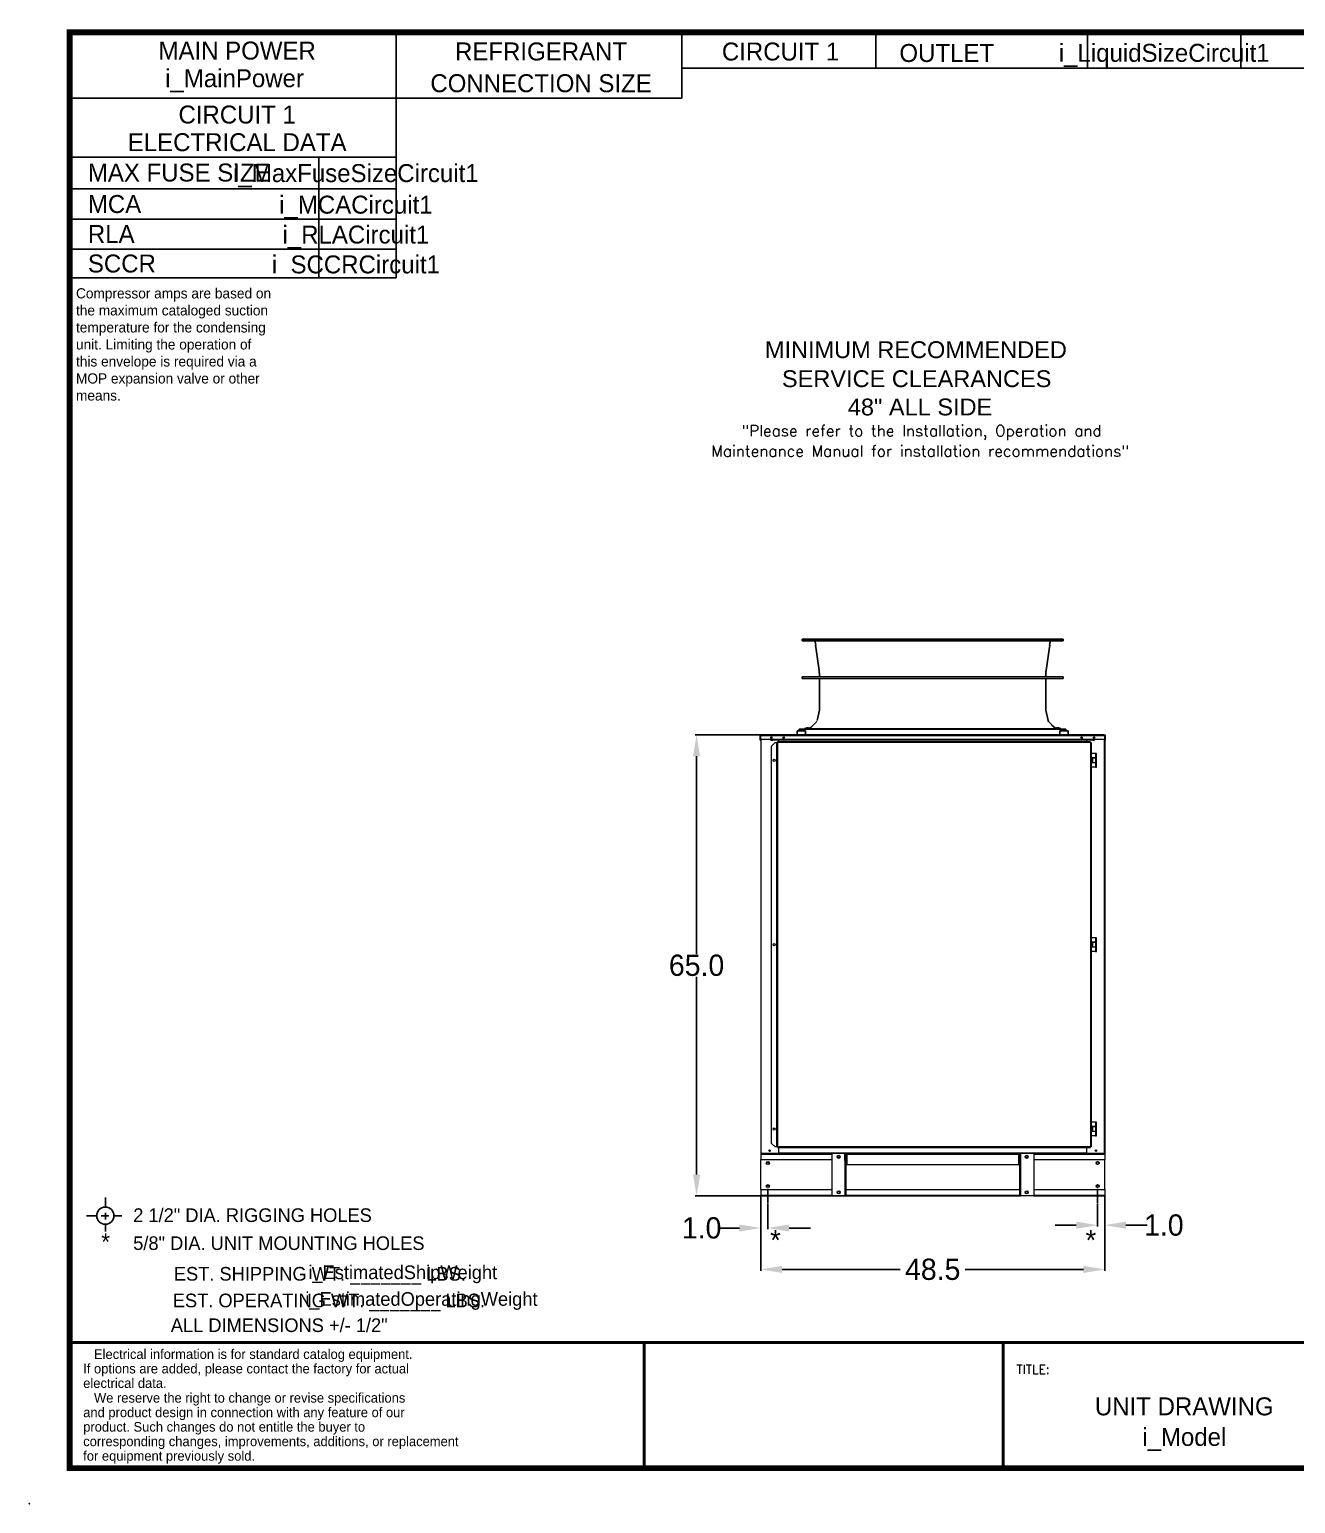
# Model space of a CAD drawing. Header units: inches. Extents: x 660 to 993, y -260 to -49.
# Drawn here: x 659.8 to 838.3, y -259.8 to -51.9 of the extents above; entities that cross this region are included whole.
import ezdxf
from ezdxf.enums import TextEntityAlignment as Align

# ---------------------------------------------------------------- set-up
doc = ezdxf.new("R2010")
doc.units = ezdxf.units.IN
doc.header["$MEASUREMENT"] = 0
doc.header["$PDSIZE"] = -1
doc.layers.add('C1E', color=7, linetype='Continuous')
doc.layers.add('C1RC', color=7, linetype='Continuous')
doc.styles.add('dimentions', font='arial.ttf')
doc.styles.add('SIMPLEX', font='SIMPLEX')
doc.dimstyles.get("Standard").update_dxf_attribs({"dimtxt": 3, "dimasz": 3, "dimexe": 0.18, "dimexo": 0.0625, "dimgap": 0.09, "dimtad": 0, "dimtih": 1, "dimtoh": 1, "dimdec": 1, "dimzin": 0, "dimdsep": 46, "dimtxsty": 'Standard', "dimcen": 0.09, "dimadec": 0, "dimazin": 0, "dimtfac": 1, "dimtdec": 1, "dimtofl": 0, "dimtmove": 0, "dimatfit": 3, "dimfxl": 1, "dimtolj": 1, "dimtzin": 0, "dimarcsym": 0})

# ---------------------------------------------------------------- blocks, each defined once
blk = doc.blocks.new('*D24')
at = {"color": 0, "lineweight": -2}
for p, q in [((762.92, -216.47), (762.92, -226.97)), ((811.42, -216.47), (811.42, -226.97)), ((765.92, -226.79), (782.58, -226.79)), ((808.42, -226.79), (791.76, -226.79))]:
    blk.add_line(p, q, dxfattribs=at)
at = {"color": 0}
for points in [[(765.92, -226.29), (765.92, -227.29), (762.92, -226.79)], [(808.42, -226.29), (808.42, -227.29), (811.42, -226.79)]]:
    blk.add_solid(points, dxfattribs=at)
at = {"layer": 'Defpoints', "color": 0}
for p in [(762.92, -216.41), (811.42, -216.41), (762.92, -226.79)]:
    blk.add_point(p, dxfattribs=at)
at = {"color": 0, "insert": (787.17, -226.79), "char_height": 3, "attachment_point": 5}
blk.add_mtext('\\A1;48.5', dxfattribs=at)
blk = doc.blocks.new('*D25')
at = {"color": 0, "lineweight": -2}
for p, q in [((811.36, -151.41), (753.69, -151.41)), ((753.87, -154.41), (753.87, -182.32)), ((753.87, -213.41), (753.87, -185.5)), ((787.11, -216.41), (753.69, -216.41))]:
    blk.add_line(p, q, dxfattribs=at)
at = {"color": 0}
for points in [[(753.37, -154.41), (754.37, -154.41), (753.87, -151.41)], [(753.37, -213.41), (754.37, -213.41), (753.87, -216.41)]]:
    blk.add_solid(points, dxfattribs=at)
at = {"layer": 'Defpoints', "color": 0}
for p in [(753.87, -151.41), (811.42, -151.41), (787.17, -216.41)]:
    blk.add_point(p, dxfattribs=at)
at = {"color": 0, "insert": (753.87, -183.91), "char_height": 3, "attachment_point": 5}
blk.add_mtext('\\A1;65.0', dxfattribs=at)
blk = doc.blocks.new('*D26')
at = {"color": 0, "lineweight": -2}
for p, q in [((810.42, -217.47), (810.42, -220.73)), ((811.42, -216.37), (811.42, -220.73)), ((807.42, -220.55), (804.42, -220.55)), ((814.42, -220.55), (817.42, -220.55))]:
    blk.add_line(p, q, dxfattribs=at)
at = {"color": 0}
for points in [[(807.42, -220.05), (807.42, -221.05), (810.42, -220.55)], [(814.42, -220.05), (814.42, -221.05), (811.42, -220.55)]]:
    blk.add_solid(points, dxfattribs=at)
at = {"layer": 'Defpoints', "color": 0}
for p in [(810.42, -217.41), (811.42, -216.31), (811.42, -220.55)]:
    blk.add_point(p, dxfattribs=at)
at = {"color": 0, "insert": (819.76, -220.55), "char_height": 3, "attachment_point": 5}
blk.add_mtext('\\A1;1.0', dxfattribs=at)
blk = doc.blocks.new('*D27')
at = {"color": 0, "lineweight": -2}
for p, q in [((762.92, -216.54), (762.92, -221.13)), ((763.92, -217.47), (763.92, -221.13)), ((759.92, -220.95), (756.92, -220.95)), ((766.92, -220.95), (769.92, -220.95))]:
    blk.add_line(p, q, dxfattribs=at)
at = {"color": 0}
for points in [[(759.92, -220.45), (759.92, -221.45), (762.92, -220.95)], [(766.92, -220.45), (766.92, -221.45), (763.92, -220.95)]]:
    blk.add_solid(points, dxfattribs=at)
at = {"layer": 'Defpoints', "color": 0}
for p in [(762.92, -216.47), (763.92, -217.41), (762.92, -220.95)]:
    blk.add_point(p, dxfattribs=at)
at = {"color": 0, "insert": (754.58, -220.95), "char_height": 3, "attachment_point": 5}
blk.add_mtext('\\A1;1.0', dxfattribs=at)

msp = doc.modelspace()

# ---------------------------------------------------------------- linework, layer by layer
at = {"color": 7, "linetype": 'Continuous', "lineweight": 25}
for p, q in [((768.75, -138.14), (768.75, -137.91)), ((800.17, -137.91), (768.75, -137.91)), ((769.4, -138.14), (768.75, -138.14)), ((800.17, -138.14), (768.75, -138.14)), ((770.45, -138.15), (770.21, -138.15)), ((770.67, -138.74), (770.61, -138.29)), ((770.74, -139.37), (770.65, -138.74)), ((805.56, -137.91), (800.17, -137.91)), ((805.56, -138.14), (800.17, -138.14)), ((803.66, -138.74), (803.57, -139.37)), ((803.71, -138.29), (803.64, -138.74)), ((804.1, -138.15), (803.86, -138.15)), ((805.56, -138.14), (804.91, -138.14)), ((805.56, -137.91), (805.56, -138.14)), ((771.15, -142.33), (770.74, -139.37)), ((803.57, -139.37), (803.16, -142.33)), ((768.75, -143.23), (803.12, -143.21)), ((768.75, -143.45), (768.75, -143.23)), ((803.12, -143.47), (768.75, -143.45)), ((771.19, -143.21), (771.19, -142.87)), ((803.12, -142.87), (803.12, -143.21)), ((803.12, -143.21), (805.56, -143.23)), ((805.56, -143.45), (803.12, -143.47)), ((805.56, -143.23), (805.56, -143.45)), ((771.19, -147.93), (771.19, -143.47)), ((803.12, -143.47), (803.12, -147.93)), ((770.35, -149.99), (770.82, -149.53)), ((771.19, -147.93), (770.86, -149.36)), ((803.12, -147.93), (803.45, -149.36)), ((803.45, -149.36), (803.49, -149.53)), ((803.49, -149.53), (803.96, -149.99)), ((768.06, -150.82), (768.06, -151.41)), ((768.06, -150.82), (769.24, -150.82)), ((769.24, -151.41), (768.06, -151.41)), ((768.35, -150.59), (768.43, -150.59)), ((768.36, -150.76), (768.35, -150.59)), ((768.37, -150.76), (768.37, -150.59)), ((768.43, -150.59), (769.08, -150.58)), ((769.08, -150.59), (769.08, -150.51)), ((769.08, -150.51), (769.82, -150.51)), ((769.08, -150.59), (769.09, -150.59)), ((769.09, -150.59), (769.15, -150.59)), ((769.24, -150.82), (769.24, -151.41)), ((805.07, -151.41), (769.24, -151.41)), ((769.28, -150.51), (769.28, -150.48)), ((769.28, -150.48), (769.68, -150.48)), ((769.44, -150.39), (769.44, -150.39)), ((769.68, -150.48), (769.75, -150.48)), ((770.03, -150.33), (769.75, -150.48)), ((769.75, -150.48), (769.75, -150.51)), ((769.82, -150.51), (769.95, -150.51)), ((769.95, -150.51), (769.95, -150.59)), ((804.36, -150.55), (769.95, -150.55)), ((769.95, -150.58), (804.36, -150.58)), ((770.37, -149.99), (770.03, -150.33)), ((770.12, -150.82), (770.12, -150.82)), ((804.28, -150.33), (803.94, -149.99)), ((804.56, -150.48), (804.28, -150.33)), ((804.36, -150.59), (804.36, -150.51)), ((804.36, -150.51), (805.1, -150.51)), ((804.56, -150.51), (804.56, -150.48)), ((804.56, -150.48), (804.96, -150.48)), ((804.7, -150.39), (804.7, -150.39)), ((804.71, -150.39), (804.71, -150.39)), ((804.76, -150.4), (804.76, -150.39)), ((804.78, -150.39), (804.78, -150.39)), ((804.86, -150.39), (804.86, -150.39)), ((804.89, -150.39), (804.88, -150.39)), ((804.88, -150.39), (804.88, -150.4)), ((804.89, -150.4), (804.89, -150.39)), ((804.89, -150.39), (804.89, -150.39)), ((804.89, -150.39), (804.89, -150.39)), ((804.96, -150.48), (805.03, -150.48)), ((805.03, -150.48), (805.03, -150.51)), ((805.07, -151.41), (805.07, -150.82)), ((805.07, -150.82), (806.25, -150.82)), ((806.25, -151.41), (805.07, -151.41)), ((805.1, -150.51), (805.23, -150.51)), ((805.16, -150.59), (805.22, -150.59)), ((805.22, -150.59), (805.22, -150.59)), ((805.23, -150.51), (805.23, -150.59)), ((805.23, -150.58), (805.88, -150.59)), ((805.88, -150.59), (805.96, -150.59)), ((805.94, -150.76), (805.94, -150.59)), ((805.96, -150.59), (805.96, -150.59)), ((805.96, -150.59), (805.96, -150.76)), ((806.25, -150.82), (806.25, -151.41))]:
    msp.add_line(p, q, dxfattribs=at)
at = {"color": 7, "linetype": 'Continuous', "lineweight": 15}
for p, q in [((762.92, -151.49), (762.84, -151.49)), ((762.84, -152.16), (762.84, -151.49)), ((762.92, -151.41), (811.42, -151.41)), ((762.92, -151.49), (762.92, -151.41)), ((762.92, -151.49), (811.42, -151.49)), ((762.92, -152.02), (762.92, -151.49)), ((762.92, -152.16), (762.92, -151.49)), ((811.42, -151.49), (811.42, -151.41)), ((811.42, -152.02), (811.42, -151.49)), ((811.42, -151.49), (811.5, -151.49)), ((811.42, -151.49), (811.42, -152.16)), ((811.5, -151.49), (811.5, -152.16)), ((762.84, -152.16), (762.92, -152.16)), ((762.92, -152.02), (764.36, -152.02)), ((762.92, -152.02), (762.92, -210.41)), ((763, -210.41), (763, -152.02)), ((764.36, -152.02), (809.98, -152.02)), ((764.36, -152.03), (764.36, -152.02)), ((809.98, -152.03), (764.36, -152.03)), ((764.36, -152.06), (764.36, -152.03)), ((764.36, -152.06), (764.61, -152.08)), ((764.36, -152.06), (764.36, -152.14)), ((764.36, -152.14), (764.61, -152.15)), ((764.95, -152.47), (764.45, -152.97)), ((764.45, -209.01), (764.45, -152.97)), ((809.73, -152.08), (764.61, -152.08)), ((764.61, -152.08), (764.61, -152.15)), ((809.73, -152.15), (764.61, -152.15)), ((764.95, -152.47), (765.18, -152.47)), ((765.26, -152.47), (765.18, -152.47)), ((765.18, -152.47), (765.18, -209.51)), ((765.18, -209.51), (765.18, -152.47)), ((765.18, -152.47), (765.18, -152.47)), ((809.44, -152.39), (765.26, -152.39)), ((765.26, -152.39), (765.26, -152.47)), ((809.44, -152.47), (765.26, -152.47)), ((765.26, -152.47), (765.26, -209.51)), ((765.47, -152.39), (765.47, -152.15)), ((808.87, -152.15), (808.87, -152.39)), ((809.44, -152.47), (809.44, -152.39)), ((809.44, -152.47), (809.44, -209.51)), ((809.52, -152.47), (809.44, -152.47)), ((809.52, -152.47), (809.52, -209.51)), ((809.73, -152.08), (809.98, -152.06)), ((809.73, -152.08), (809.73, -152.15)), ((809.73, -152.15), (809.98, -152.14)), ((809.98, -152.02), (809.98, -152.03)), ((809.98, -152.02), (811.42, -152.02)), ((809.98, -152.03), (809.98, -152.06)), ((809.98, -152.06), (809.98, -152.14)), ((811.37, -152.16), (811.3, -152.16)), ((811.34, -152.02), (811.34, -210.41)), ((811.42, -152.02), (811.42, -210.41)), ((811.5, -152.16), (811.42, -152.16)), ((810.12, -154.02), (809.52, -154.02)), ((810.12, -154.65), (809.52, -154.65)), ((810.12, -155.32), (809.52, -155.32)), ((809.62, -154.67), (809.62, -155.3)), ((809.74, -154.67), (809.62, -154.67)), ((809.62, -155.3), (809.74, -155.3)), ((809.74, -155.3), (809.74, -154.67)), ((810.12, -154.67), (809.74, -154.67)), ((809.74, -155.3), (810.12, -155.3)), ((809.77, -154.67), (809.77, -154.65)), ((809.77, -155.32), (809.77, -155.3)), ((810.09, -154.65), (810.09, -154.67)), ((810.09, -155.3), (810.09, -155.32)), ((810.12, -154.02), (810.12, -154.65)), ((810.25, -154.02), (810.12, -154.02)), ((810.12, -154.65), (810.25, -154.65)), ((810.12, -154.67), (810.12, -155.3)), ((810.25, -154.67), (810.12, -154.67)), ((810.12, -155.3), (810.25, -155.3)), ((810.12, -155.32), (810.12, -155.95)), ((810.25, -155.32), (810.12, -155.32)), ((810.25, -154.65), (810.25, -154.02)), ((810.25, -155.3), (810.25, -154.67)), ((810.25, -155.95), (810.25, -155.32)), ((810.12, -155.95), (809.52, -155.95)), ((810.12, -155.95), (810.25, -155.95)), ((810.12, -180.02), (809.52, -180.02)), ((810.12, -180.65), (809.52, -180.65)), ((809.62, -180.67), (809.62, -181.3)), ((809.74, -180.67), (809.62, -180.67)), ((809.74, -181.3), (809.74, -180.67)), ((810.12, -180.67), (809.74, -180.67)), ((809.77, -180.67), (809.77, -180.65)), ((810.09, -180.65), (810.09, -180.67)), ((810.12, -180.02), (810.12, -180.65)), ((810.25, -180.02), (810.12, -180.02)), ((810.12, -180.65), (810.25, -180.65)), ((810.12, -180.67), (810.12, -181.3)), ((810.25, -180.67), (810.12, -180.67)), ((810.25, -180.65), (810.25, -180.02)), ((810.25, -181.3), (810.25, -180.67)), ((810.12, -181.32), (809.52, -181.32)), ((810.12, -181.95), (809.52, -181.95)), ((809.62, -181.3), (809.74, -181.3)), ((809.74, -181.3), (810.12, -181.3)), ((809.77, -181.32), (809.77, -181.3)), ((810.09, -181.3), (810.09, -181.32)), ((810.12, -181.3), (810.25, -181.3)), ((810.12, -181.32), (810.12, -181.95)), ((810.25, -181.32), (810.12, -181.32)), ((810.12, -181.95), (810.25, -181.95)), ((810.25, -181.95), (810.25, -181.32)), ((810.12, -206.02), (809.52, -206.02)), ((810.12, -206.65), (809.52, -206.65)), ((810.12, -207.32), (809.52, -207.32)), ((809.62, -206.67), (809.62, -207.3)), ((809.74, -206.67), (809.62, -206.67)), ((809.62, -207.3), (809.74, -207.3)), ((809.74, -207.3), (809.74, -206.67)), ((810.12, -206.67), (809.74, -206.67)), ((809.74, -207.3), (810.12, -207.3)), ((809.77, -206.67), (809.77, -206.65)), ((809.77, -207.32), (809.77, -207.3)), ((810.09, -206.65), (810.09, -206.67)), ((810.09, -207.3), (810.09, -207.32)), ((810.12, -206.02), (810.12, -206.65)), ((810.25, -206.02), (810.12, -206.02)), ((810.12, -206.65), (810.25, -206.65)), ((810.12, -206.67), (810.12, -207.3)), ((810.25, -206.67), (810.12, -206.67)), ((810.12, -207.3), (810.25, -207.3)), ((810.12, -207.32), (810.12, -207.95)), ((810.25, -207.32), (810.12, -207.32)), ((810.25, -206.65), (810.25, -206.02)), ((810.25, -207.3), (810.25, -206.67)), ((810.25, -207.95), (810.25, -207.32)), ((764.45, -209.01), (764.95, -209.51)), ((765.18, -209.51), (764.95, -209.51)), ((765.26, -209.51), (765.18, -209.51)), ((765.18, -209.51), (765.18, -209.51)), ((809.44, -209.51), (765.26, -209.51)), ((765.26, -209.51), (765.26, -209.58)), ((765.26, -209.58), (809.44, -209.58)), ((765.47, -210.41), (765.47, -209.58)), ((808.87, -209.58), (808.87, -210.41)), ((809.52, -209.51), (809.44, -209.51)), ((809.44, -209.58), (809.44, -209.51)), ((810.12, -207.95), (809.52, -207.95)), ((810.12, -207.95), (810.25, -207.95)), ((762.92, -210.41), (763, -210.41)), ((762.92, -210.41), (762.92, -210.52)), ((762.92, -210.52), (762.92, -211.29)), ((762.92, -210.52), (772.92, -210.52)), ((762.92, -211.29), (772.92, -211.29)), ((762.92, -215.54), (762.92, -211.29)), ((763, -210.41), (765.47, -210.41)), ((765.47, -210.34), (808.87, -210.34)), ((765.47, -210.41), (808.87, -210.41)), ((772.92, -210.41), (772.92, -216.41)), ((774.78, -210.41), (774.78, -216.41)), ((774.79, -211.41), (774.79, -210.41)), ((774.92, -211.41), (774.79, -211.41)), ((774.79, -211.41), (774.79, -216.41)), ((774.92, -210.55), (774.92, -210.41)), ((774.92, -210.52), (775.06, -210.52)), ((774.92, -210.55), (775.05, -210.55)), ((774.92, -210.55), (774.92, -212.05)), ((774.92, -211.41), (774.92, -216.41)), ((774.92, -212.05), (775.05, -212.05)), ((775.05, -210.55), (775.05, -212.05)), ((775.06, -210.55), (775.05, -210.55)), ((775.06, -212.05), (775.05, -212.05)), ((775.06, -210.41), (775.06, -210.55)), ((775.06, -210.55), (799.28, -210.55)), ((775.06, -210.55), (775.06, -212.05)), ((799.28, -210.55), (775.06, -210.55)), ((775.06, -210.55), (775.06, -210.55)), ((799.28, -212.05), (775.06, -212.05)), ((799.28, -210.41), (799.28, -210.55)), ((799.28, -210.52), (799.42, -210.52)), ((799.28, -210.55), (799.28, -210.55)), ((799.28, -210.55), (799.28, -212.05)), ((799.29, -210.55), (799.28, -210.55)), ((799.29, -212.05), (799.28, -212.05)), ((799.29, -210.55), (799.42, -210.55)), ((799.29, -210.55), (799.29, -212.05)), ((799.29, -212.05), (799.42, -212.05)), ((799.42, -210.55), (799.42, -210.41)), ((799.42, -210.55), (799.42, -212.05)), ((799.42, -211.41), (799.55, -211.41)), ((799.42, -211.41), (799.42, -216.41)), ((799.55, -211.41), (799.55, -210.41)), ((799.55, -211.41), (799.55, -216.41)), ((799.56, -210.41), (799.56, -216.41)), ((801.42, -210.41), (801.42, -216.41)), ((801.42, -210.52), (811.42, -210.52)), ((801.42, -211.29), (811.42, -211.29)), ((808.87, -210.41), (811.34, -210.41)), ((811.34, -210.41), (811.42, -210.41)), ((811.42, -210.41), (811.42, -210.52)), ((811.42, -210.52), (811.42, -211.29)), ((811.42, -215.54), (811.42, -211.29)), ((762.92, -215.54), (772.92, -215.54)), ((762.92, -215.54), (762.92, -216.31)), ((774.92, -215.54), (799.42, -215.54)), ((801.42, -215.54), (811.42, -215.54)), ((811.42, -215.54), (811.42, -216.31)), ((762.92, -216.31), (762.92, -216.41)), ((762.92, -216.31), (772.92, -216.31)), ((762.92, -216.41), (772.92, -216.41)), ((772.92, -216.41), (774.78, -216.41)), ((774.78, -216.41), (774.79, -216.41)), ((774.92, -216.41), (774.79, -216.41)), ((774.92, -216.31), (799.42, -216.31)), ((774.92, -216.41), (799.42, -216.41)), ((799.42, -216.41), (799.55, -216.41)), ((799.56, -216.41), (799.55, -216.41)), ((801.42, -216.41), (799.56, -216.41)), ((801.42, -216.31), (811.42, -216.31)), ((801.42, -216.41), (811.42, -216.41)), ((811.42, -216.31), (811.42, -216.41))]:
    msp.add_line(p, q, dxfattribs=at)
at = {"color": 7}
for p, q in [((763.92, -215.41), (763.92, -217.41)), ((810.42, -215.41), (810.42, -217.41)), ((811.42, -216.41), (810.42, -216.41))]:
    msp.add_line(p, q, dxfattribs=at)
at = {"color": 7, "lineweight": 25}
for p, q in [((670.5, -216.63), (670.5, -217.9)), ((667.85, -219.21), (669.15, -219.21)), ((669.89, -219.21), (670.99, -219.21)), ((670.5, -218.8), (670.5, -219.77)), ((671.73, -219.21), (672.84, -219.21)), ((670.5, -220.46), (670.5, -221.46)), ((746.47, -254.81), (746.47, -237.09)), ((797.09, -254.81), (797.09, -237.09))]:
    msp.add_line(p, q, dxfattribs=at)
for points, const_width in [([(665.47, -254.81), (989.47, -254.81), (989.47, -52.31), (665.47, -52.31), (665.47, -254.81)], 0.81), ([(746.95, -237.09), (665.47, -237.09)], 0.405), ([(989.47, -237.09), (746.47, -237.09), (746.47, -254.81)], 0.405), ([(797.09, -237.09), (797.09, -254.81)], 0.405)]:
    msp.add_lwpolyline(points, dxfattribs=dict(at, const_width=const_width))
at = {"color": 7, "linetype": 'Continuous', "lineweight": 15}
for centre, radius in [((764.42, -151.79), 0.0995), ((766.17, -151.79), 0.0995), ((808.17, -151.79), 0.0995), ((809.92, -151.79), 0.0995), ((764.81, -154.99), 0.156), ((764.81, -180.99), 0.156), ((764.81, -206.99), 0.156), ((764.17, -210.04), 0.0995), ((810.17, -210.04), 0.0995), ((763.92, -211.79), 0.219), ((763.92, -211.79), 0.156), ((773.92, -210.91), 0.219), ((773.92, -210.91), 0.156), ((800.42, -210.91), 0.219), ((800.42, -210.91), 0.156), ((810.42, -211.79), 0.219), ((810.42, -211.79), 0.156), ((763.92, -215.04), 0.219), ((763.92, -215.04), 0.156), ((773.92, -215.91), 0.219), ((773.92, -215.91), 0.156), ((800.42, -215.91), 0.219), ((800.42, -215.91), 0.156), ((810.42, -215.04), 0.219), ((810.42, -215.04), 0.156)]:
    msp.add_circle(centre, radius, dxfattribs=at)
at = {"color": 7, "lineweight": 25}
msp.add_circle((670.5, -219.21), 1.21, dxfattribs=at)
at = {"color": 7, "linetype": 'Continuous', "lineweight": 25}
for centre, radius, start, end in [((767.25, -142.87), 3.94, 0, 8.0002), ((807.06, -142.87), 3.94, 171.9998, 180), ((769.51, -150.69), 0.316, 111.9486, 137.4745), ((769.51, -150.69), 0.316, 42.5255, 68.0156), ((805.9, -150.76), 0.0591, 270, 359)]:
    msp.add_arc(centre, radius, start, end, dxfattribs=at)
at = {"color": 7, "linetype": 'Continuous', "lineweight": 15}
for centre, radius, start, end in [((762.92, -151.49), 0.0757, 90, 180), ((762.92, -151.49), 0.001, 90, 180), ((811.42, -151.49), 0.0757, 0, 90), ((811.42, -151.49), 0.001, 0, 90)]:
    msp.add_arc(centre, radius, start, end, dxfattribs=at)
at = {"color": 7, "linetype": 'Continuous', "lineweight": 25}
for points, knots in [([(770.21, -138.15), (770.17, -138.15), (770.07, -138.15), (769.94, -138.15), (769.81, -138.14), (769.7, -138.14), (769.6, -138.14), (769.52, -138.14), (769.45, -138.14), (769.41, -138.14), (769.4, -138.14), (769.4, -138.14), (769.4, -138.14)], [0, 0, 0, 0, 0.107042, 0.217187, 0.324229, 0.434374, 0.541414, 0.651557, 0.758592, 0.868733, 0.975764, 1, 1, 1, 1]), ([(769.52, -138.14), (769.53, -138.14), (769.53, -138.14), (769.58, -138.14), (769.64, -138.14), (769.72, -138.14), (769.81, -138.14), (769.89, -138.14), (769.97, -138.14), (770.02, -138.14), (770.03, -138.14), (770.04, -138.14), (770.03, -138.14), (769.98, -138.14), (769.92, -138.14), (769.84, -138.14), (769.75, -138.14), (769.67, -138.14), (769.59, -138.14), (769.54, -138.14), (769.53, -138.14), (769.52, -138.14), (769.52, -138.14)], [0, 0, 0, 0, 0.053685, 0.107368, 0.161055, 0.214742, 0.268432, 0.322121, 0.375809, 0.429494, 0.483179, 0.5, 0.553685, 0.607369, 0.661055, 0.714742, 0.768431, 0.822121, 0.875809, 0.929494, 0.983179, 1, 1, 1, 1]), ([(770.45, -138.15), (770.47, -138.15), (770.5, -138.16), (770.55, -138.18), (770.59, -138.22), (770.6, -138.26), (770.61, -138.28), (770.61, -138.29)], [0, 0, 0, 0, 0.237768, 0.475541, 0.713069, 0.950081, 1, 1, 1, 1]), ([(772.19, -138.14), (772.18, -138.14), (772.16, -138.14), (772.17, -138.14), (772.21, -138.14), (772.27, -138.14), (772.35, -138.14), (772.44, -138.14), (772.53, -138.14), (772.6, -138.14), (772.64, -138.14), (772.67, -138.14), (772.69, -138.14), (772.68, -138.14), (772.64, -138.14), (772.58, -138.14), (772.5, -138.14), (772.41, -138.14), (772.32, -138.14), (772.25, -138.14), (772.21, -138.14), (772.19, -138.14), (772.19, -138.14)], [0, 0, 0, 0, 0.053684, 0.107369, 0.161054, 0.214742, 0.268431, 0.32212, 0.375808, 0.429494, 0.483178, 0.5, 0.553684, 0.607369, 0.661055, 0.714742, 0.768431, 0.82212, 0.875808, 0.929494, 0.983179, 1, 1, 1, 1]), ([(777.13, -138.14), (777.11, -138.14), (777.08, -138.14), (777.05, -138.14), (777.06, -138.14), (777.09, -138.14), (777.15, -138.14), (777.23, -138.14), (777.31, -138.14), (777.4, -138.14), (777.46, -138.14), (777.51, -138.14), (777.55, -138.14), (777.57, -138.14), (777.57, -138.14), (777.53, -138.14), (777.47, -138.14), (777.4, -138.14), (777.31, -138.14), (777.23, -138.14), (777.17, -138.14), (777.14, -138.14), (777.13, -138.14)], [0, 0, 0, 0, 0.053685, 0.107369, 0.161054, 0.214742, 0.268431, 0.32212, 0.375808, 0.429494, 0.483179, 0.5, 0.553684, 0.607369, 0.661054, 0.714742, 0.768431, 0.82212, 0.875808, 0.929494, 0.983179, 1, 1, 1, 1]), ([(797.1, -138.14), (797.07, -138.14), (797.01, -138.14), (796.93, -138.14), (796.85, -138.14), (796.79, -138.14), (796.75, -138.14), (796.74, -138.14), (796.76, -138.14), (796.81, -138.14), (796.86, -138.14), (796.92, -138.14), (796.98, -138.14), (797.07, -138.14), (797.15, -138.14), (797.21, -138.14), (797.25, -138.14), (797.26, -138.14), (797.24, -138.14), (797.19, -138.14), (797.14, -138.14), (797.1, -138.14), (797.1, -138.14)], [0, 0, 0, 0, 0.053684, 0.107369, 0.161054, 0.214742, 0.268431, 0.32212, 0.375808, 0.429494, 0.483178, 0.5, 0.553684, 0.607369, 0.661055, 0.714742, 0.768431, 0.82212, 0.875808, 0.929494, 0.983179, 1, 1, 1, 1]), ([(802.07, -138.14), (802.05, -138.14), (802, -138.14), (801.92, -138.14), (801.83, -138.14), (801.75, -138.14), (801.68, -138.14), (801.64, -138.14), (801.63, -138.14), (801.64, -138.14), (801.67, -138.14), (801.72, -138.14), (801.77, -138.14), (801.86, -138.14), (801.95, -138.14), (802.03, -138.14), (802.09, -138.14), (802.13, -138.14), (802.15, -138.14), (802.13, -138.14), (802.1, -138.14), (802.07, -138.14), (802.07, -138.14)], [0, 0, 0, 0, 0.053685, 0.107369, 0.161054, 0.214742, 0.268431, 0.32212, 0.375808, 0.429494, 0.483179, 0.5, 0.553684, 0.607369, 0.661054, 0.714742, 0.768431, 0.82212, 0.875808, 0.929494, 0.983179, 1, 1, 1, 1]), ([(803.71, -138.29), (803.71, -138.27), (803.72, -138.23), (803.75, -138.19), (803.8, -138.16), (803.84, -138.15), (803.86, -138.15), (803.86, -138.15)], [0, 0, 0, 0, 0.236553, 0.473094, 0.709954, 0.947343, 1, 1, 1, 1]), ([(804.91, -138.14), (804.91, -138.14), (804.91, -138.14), (804.88, -138.14), (804.83, -138.14), (804.75, -138.14), (804.66, -138.14), (804.55, -138.14), (804.43, -138.15), (804.3, -138.15), (804.19, -138.15), (804.12, -138.15), (804.1, -138.15)], [0, 0, 0, 0, 0.085907, 0.192945, 0.303087, 0.410126, 0.520268, 0.62731, 0.737455, 0.844501, 0.954651, 1, 1, 1, 1]), ([(804.77, -138.14), (804.75, -138.14), (804.73, -138.14), (804.66, -138.14), (804.58, -138.14), (804.49, -138.14), (804.4, -138.14), (804.34, -138.14), (804.29, -138.14), (804.27, -138.14), (804.28, -138.14), (804.3, -138.14), (804.34, -138.14), (804.41, -138.14), (804.49, -138.14), (804.58, -138.14), (804.66, -138.14), (804.73, -138.14), (804.77, -138.14), (804.79, -138.14), (804.78, -138.14), (804.77, -138.14), (804.77, -138.14)], [0, 0, 0, 0, 0.053684, 0.107369, 0.161054, 0.214742, 0.268431, 0.32212, 0.375808, 0.429494, 0.483179, 0.5, 0.553684, 0.607368, 0.661054, 0.714742, 0.768431, 0.82212, 0.875808, 0.929494, 0.983178, 1, 1, 1, 1]), ([(768.35, -150.59), (768.35, -150.59), (768.35, -150.59), (768.35, -150.59), (768.35, -150.59)], [0, 0, 0, 0, 0.999997, 1, 1, 1, 1]), ([(768.35, -150.59), (768.35, -150.59), (768.35, -150.59), (768.36, -150.59), (768.36, -150.59), (768.37, -150.59)], [0, 0, 0, 0, 0.5, 0.5, 1, 1, 1, 1]), ([(768.36, -150.76), (768.36, -150.77), (768.36, -150.78), (768.36, -150.79), (768.37, -150.8), (768.38, -150.81), (768.39, -150.81), (768.4, -150.82), (768.41, -150.82), (768.41, -150.82)], [0, 0, 0, 0, 0.25, 0.25, 0.5, 0.5, 0.75, 0.75, 1, 1, 1, 1]), ([(768.43, -150.82), (768.42, -150.82), (768.41, -150.82), (768.39, -150.8), (768.38, -150.79), (768.37, -150.77), (768.37, -150.76)], [0, 0, 0, 0, 0.250003, 0.500004, 0.750006, 1, 1, 1, 1]), ([(769.15, -150.59), (769.17, -150.59), (769.2, -150.59), (769.25, -150.59), (769.26, -150.59), (769.28, -150.59), (769.29, -150.59), (769.32, -150.59), (769.34, -150.59), (769.37, -150.59), (769.38, -150.59), (769.4, -150.59), (769.41, -150.59), (769.45, -150.59), (769.47, -150.59), (769.51, -150.59), (769.52, -150.59), (769.54, -150.59), (769.55, -150.59), (769.59, -150.59), (769.61, -150.59), (769.64, -150.59), (769.66, -150.59), (769.68, -150.59), (769.69, -150.59), (769.72, -150.59), (769.74, -150.59), (769.78, -150.59), (769.8, -150.59), (769.83, -150.59), (769.85, -150.59), (769.87, -150.59), (769.89, -150.59), (769.91, -150.59), (769.92, -150.59), (769.93, -150.59), (769.94, -150.59), (769.95, -150.59), (769.95, -150.59), (769.95, -150.59)], [0, 0, 0, 0, 0.125, 0.125, 0.15625, 0.15625, 0.1875, 0.1875, 0.25, 0.25, 0.28125, 0.28125, 0.3125, 0.3125, 0.375, 0.375, 0.40625, 0.40625, 0.4375, 0.4375, 0.5, 0.5, 0.53125, 0.53125, 0.5625, 0.5625, 0.625, 0.625, 0.6875, 0.6875, 0.75, 0.75, 0.8125, 0.8125, 0.875, 0.875, 0.9375, 0.9375, 1, 1, 1, 1]), ([(769.4, -150.4), (769.4, -150.4), (769.4, -150.4), (769.4, -150.4), (769.4, -150.4), (769.4, -150.39), (769.41, -150.39), (769.42, -150.39), (769.42, -150.39)], [0, 0, 0, 0, 0.014816, 0.128804, 0.369196, 0.609467, 0.853324, 1, 1, 1, 1]), ([(769.44, -150.39), (769.43, -150.39), (769.43, -150.39), (769.43, -150.39), (769.42, -150.39), (769.42, -150.39), (769.42, -150.39)], [0, 0, 0, 0, 0.327625, 0.645743, 0.962962, 1, 1, 1, 1]), ([(769.44, -150.39), (769.44, -150.39), (769.44, -150.39), (769.44, -150.39), (769.45, -150.4), (769.46, -150.4), (769.47, -150.39), (769.49, -150.39), (769.5, -150.39), (769.5, -150.39)], [0, 0, 0, 0, 0.095307, 0.250124, 0.40119, 0.547904, 0.692937, 0.839576, 1, 1, 1, 1]), ([(769.53, -150.39), (769.53, -150.39), (769.52, -150.39), (769.51, -150.39), (769.5, -150.39), (769.5, -150.39)], [0, 0, 0, 0, 0.5, 0.5, 1, 1, 1, 1]), ([(769.53, -150.39), (769.53, -150.39), (769.54, -150.39), (769.55, -150.39), (769.57, -150.4), (769.58, -150.4), (769.59, -150.39), (769.59, -150.39), (769.59, -150.39), (769.59, -150.39)], [0, 0, 0, 0, 0.154655, 0.309459, 0.460521, 0.607228, 0.75226, 0.898895, 1, 1, 1, 1]), ([(769.61, -150.39), (769.61, -150.39), (769.6, -150.39), (769.6, -150.39), (769.59, -150.39), (769.59, -150.39)], [0, 0, 0, 0, 0.336266, 0.673008, 1, 1, 1, 1]), ([(769.59, -150.39), (769.59, -150.39), (769.59, -150.39), (769.59, -150.39), (769.59, -150.39)], [0, 0, 0, 0, 0.722606, 1, 1, 1, 1]), ([(769.61, -150.39), (769.61, -150.39), (769.62, -150.39), (769.63, -150.39), (769.63, -150.4), (769.63, -150.4), (769.63, -150.4)], [0, 0, 0, 0, 0.310012, 0.620284, 0.923072, 1, 1, 1, 1]), ([(804.37, -150.59), (804.37, -150.59), (804.37, -150.59), (804.42, -150.59), (804.52, -150.59), (804.65, -150.59), (804.8, -150.59), (804.95, -150.59), (805.04, -150.59), (805.12, -150.59), (805.15, -150.59), (805.16, -150.59)], [0, 0, 0, 0, 0.08774, 0.218186, 0.348637, 0.479093, 0.609552, 0.740009, 0.870464, 0.911349, 1, 1, 1, 1]), ([(804.57, -150.47), (804.58, -150.46), (804.6, -150.44), (804.65, -150.41), (804.68, -150.4), (804.69, -150.39)], [0, 0, 0, 0, 0.351375, 0.742096, 1, 1, 1, 1]), ([(804.68, -150.4), (804.68, -150.4), (804.68, -150.4), (804.68, -150.4), (804.69, -150.39), (804.7, -150.39), (804.71, -150.39), (804.72, -150.39)], [0, 0, 0, 0, 0.0732586, 0.3003068, 0.5247839, 0.751732, 1, 1, 1, 1]), ([(804.7, -150.39), (804.7, -150.39), (804.7, -150.39), (804.71, -150.39), (804.71, -150.39), (804.71, -150.39)], [0, 0, 0, 0, 0.352869, 0.706243, 1, 1, 1, 1]), ([(804.74, -150.39), (804.74, -150.39), (804.74, -150.39), (804.73, -150.39), (804.72, -150.39), (804.72, -150.39), (804.72, -150.39), (804.72, -150.39)], [0, 0, 0, 0, 0.246496, 0.493367, 0.733073, 0.972083, 1, 1, 1, 1]), ([(804.74, -150.39), (804.74, -150.39), (804.74, -150.39), (804.75, -150.39), (804.76, -150.4), (804.77, -150.4), (804.79, -150.39), (804.8, -150.39), (804.81, -150.39), (804.81, -150.39)], [0, 0, 0, 0, 0.145992, 0.292129, 0.434742, 0.573234, 0.710145, 0.848574, 1, 1, 1, 1]), ([(804.76, -150.39), (804.75, -150.39), (804.75, -150.39), (804.74, -150.39), (804.74, -150.39)], [0, 0, 0, 0, 0.874189, 1, 1, 1, 1]), ([(804.76, -150.39), (804.76, -150.39), (804.77, -150.39), (804.78, -150.39), (804.78, -150.39), (804.78, -150.39)], [0, 0, 0, 0, 0.5, 0.5, 1, 1, 1, 1]), ([(804.8, -150.39), (804.8, -150.39), (804.79, -150.39), (804.79, -150.39), (804.78, -150.39)], [0, 0, 0, 0, 0.095383, 1, 1, 1, 1]), ([(804.84, -150.39), (804.83, -150.39), (804.83, -150.39), (804.82, -150.39), (804.81, -150.39), (804.81, -150.39), (804.81, -150.39), (804.81, -150.39)], [0, 0, 0, 0, 0.246483, 0.493347, 0.733061, 0.972099, 1, 1, 1, 1]), ([(804.84, -150.39), (804.84, -150.39), (804.85, -150.39), (804.86, -150.39), (804.87, -150.4), (804.88, -150.4), (804.89, -150.4), (804.89, -150.39), (804.89, -150.39), (804.89, -150.39)], [0, 0, 0, 0, 0.175487, 0.351146, 0.522558, 0.601245, 0.767206, 0.93307, 1, 1, 1, 1]), ([(804.86, -150.39), (804.86, -150.39), (804.86, -150.39), (804.85, -150.39), (804.85, -150.39)], [0, 0, 0, 0, 0.874185, 1, 1, 1, 1]), ([(804.86, -150.39), (804.86, -150.39), (804.86, -150.39), (804.86, -150.39), (804.87, -150.39), (804.87, -150.39), (804.88, -150.39), (804.88, -150.39)], [0, 0, 0, 0, 0.2464974, 0.4933322, 0.7330389, 0.972083, 1, 1, 1, 1]), ([(804.9, -150.39), (804.89, -150.39), (804.89, -150.39), (804.89, -150.39), (804.89, -150.39)], [0, 0, 0, 0, 0.4996563, 1, 1, 1, 1]), ([(804.89, -150.39), (804.89, -150.39), (804.89, -150.39), (804.89, -150.39), (804.89, -150.39), (804.89, -150.39)], [0, 0, 0, 0, 0.1143518, 0.9074961, 1, 1, 1, 1]), ([(804.9, -150.39), (804.9, -150.39), (804.9, -150.39), (804.91, -150.39), (804.91, -150.39)], [0, 0, 0, 0, 0.874699, 1, 1, 1, 1]), ([(804.91, -150.39), (804.92, -150.4), (804.95, -150.41), (805, -150.44), (805.02, -150.47), (805.03, -150.48)], [0, 0, 0, 0, 0.327422, 0.724009, 1, 1, 1, 1]), ([(805.23, -150.59), (805.24, -150.59), (805.28, -150.59), (805.34, -150.59), (805.4, -150.59), (805.46, -150.59), (805.5, -150.59), (805.51, -150.59), (805.51, -150.59), (805.5, -150.59), (805.47, -150.59), (805.42, -150.59), (805.36, -150.59), (805.29, -150.59), (805.25, -150.59), (805.23, -150.59)], [0, 0, 0, 0, 0.056542, 0.140133, 0.223723, 0.307311, 0.390897, 0.474479, 0.500668, 0.584253, 0.667837, 0.751422, 0.835011, 0.918601, 1, 1, 1, 1]), ([(805.88, -150.82), (805.89, -150.82), (805.9, -150.82), (805.91, -150.81), (805.92, -150.81), (805.93, -150.8), (805.93, -150.79), (805.94, -150.78), (805.94, -150.77), (805.94, -150.76)], [0, 0, 0, 0, 0.25, 0.25, 0.5, 0.5, 0.75, 0.75, 1, 1, 1, 1]), ([(805.94, -150.59), (805.95, -150.59), (805.95, -150.59), (805.96, -150.59), (805.96, -150.59), (805.96, -150.59)], [0, 0, 0, 0, 0.5, 0.5, 1, 1, 1, 1])]:
    msp.add_open_spline(points, degree=3, knots=knots, dxfattribs=at)
for points in [[(768.37, -150.76), (768.36, -150.76), (768.36, -150.76), (768.36, -150.76)], [(804.7, -150.39), (804.69, -150.39), (804.68, -150.39), (804.68, -150.39)], [(805.96, -150.76), (805.96, -150.76), (805.95, -150.76), (805.94, -150.76)]]:
    msp.add_open_spline(points, degree=3, dxfattribs=at)
at = {"color": 7, "lineweight": 25}
msp.add_point((659.8, -259.81), dxfattribs=at)
at = {"layer": 'C1E', "color": 7, "lineweight": 25}
for p, q in [((711.51, -52.31), (711.51, -86.95)), ((711.51, -61.58), (665.47, -61.58)), ((711.51, -69.93), (665.72, -69.93)), ((700.61, -69.93), (700.61, -86.95)), ((665.71, -74.36), (711.51, -74.36)), ((665.6, -78.68), (711.51, -78.68)), ((665.39, -82.89), (711.51, -82.89)), ((665.4, -86.95), (711.51, -86.95))]:
    msp.add_line(p, q, dxfattribs=at)
at = {"layer": 'C1RC', "color": 7, "lineweight": 25}
for p, q in [((711.51, -61.58), (711.51, -52.31)), ((751.8, -57.38), (751.8, -52.31)), ((779.16, -57.38), (779.16, -52.31)), ((809.01, -57.38), (809.01, -52.31)), ((830.61, -57.38), (830.61, -52.31)), ((830.61, -57.38), (751.8, -57.38)), ((751.8, -57.38), (751.8, -61.6)), ((830.61, -57.38), (896.34, -57.38)), ((711.58, -61.59), (751.8, -61.6))]:
    msp.add_line(p, q, dxfattribs=at)

# ---------------------------------------------------------------- texts
at = {"color": 7, "lineweight": 25}
for s, height, style, p in [('MINIMUM RECOMMENDED', 2.376, 'dimentions', (763.5, -98.26)), ('SERVICE CLEARANCES', 2.376, 'dimentions', (765.91, -102.35)), ('48" ALL SIDE ', 2.376, 'dimentions', (775.2, -106.34)), ('TITLE:', 1.266, 'SIMPLEX', (798.99, -241.52))]:
    msp.add_text(s, height=height, dxfattribs=dict(at, style=style)).set_placement(p)
at = {"color": 7, "lineweight": 25, "style": 'SIMPLEX'}
for s, p in [('"Please refer to the Installation, Operation and', (785.59, -109.29)), ('Maintenance Manual for installation recommendations"', (785.4, -112.15))]:
    msp.add_text(s, height=1.5777, dxfattribs=at).set_placement(p, align=Align.CENTER)
at = {"color": 7, "lineweight": 25}
for s, height, p in [('2 1/2" DIA. RIGGING HOLES', 1.9237, (674.43, -220.1)), ('5/8" DIA. UNIT MOUNTING HOLES', 1.9237, (674.43, -224.05)), ('   Electrical information is for standard catalog equipment.', 1.3641, (667.38, -239.42)), ('If options are added, please contact the factory for actual', 1.3641, (667.38, -241.46)), ('electrical data.', 1.3641, (667.38, -243.51)), ('   We reserve the right to change or revise specifications', 1.3641, (667.38, -245.58)), ('and product design in connection with any feature of our', 1.3641, (667.38, -247.63)), ('product. Such changes do not entitle the buyer to', 1.3641, (667.38, -249.67)), ('corresponding changes, improvements, additions, or replacement ', 1.3641, (667.38, -251.72)), ('for equipment previously sold.', 1.3641, (667.38, -253.77))]:
    msp.add_text(s, height=height, dxfattribs=at).set_placement(p)
for s, height, p in [('*', 2.37, (670.55, -224.08)), ('EST. SHIPPING WT. _______ LBS.', 1.9237, (700.75, -228.37)), ('i_EstimatedShipWeight', 1.926, (712.44, -228.16)), ('EST. OPERATING WT. _______ LBS.', 1.9237, (702.03, -232.13)), ('i_EstimatedOperatingWeight', 1.9237, (715.07, -231.92)), ('ALL DIMENSIONS +/- 1/2"', 1.9237, (695.02, -235.62)), ('UNIT DRAWING', 2.5312, (822.64, -247.37)), ('i_Model', 2.531, (822.64, -251.68))]:
    msp.add_text(s, height=height, dxfattribs=at).set_placement(p, align=Align.CENTER)
at = {"color": 7, "text_generation_flag": 2}
msp.add_text('*', height=2.89, dxfattribs=at).set_placement((765.74, -224.1))
at = {"color": 7}
msp.add_text('*', height=2.89, dxfattribs=at).set_placement((808.72, -224.1))
at = {"color": 7, "insert": (665.83, -88.4), "char_height": 1.44, "attachment_point": 1}
msp.add_mtext_dynamic_manual_height_columns(' Compressor amps are based on \\P the maximum cataloged suction \\P temperature for the condensing \\P unit. Limiting the operation of \\P this envelope is required via a \\P MOP expansion valve or other \\P means.', width=45.7799, gutter_width=144.43, heights=[29.63], dxfattribs=at)
at = {"layer": 'C1E', "color": 7, "lineweight": 25}
for s, height, p in [('MAIN POWER', 2.531, (689.09, -56.15)), ('i_MainPower', 2.5312, (688.72, -60.05)), ('CIRCUIT 1', 2.531, (689.09, -65.17)), ('ELECTRICAL DATA', 2.5312, (689.09, -69.07)), ('i_MaxFuseSizeCircuit1', 2.5312, (705.83, -73.43)), ('i_MCACircuit1', 2.5312, (705.83, -77.88)), ('i_RLACircuit1', 2.5312, (705.83, -82.1)), ('i_SCCRCircuit1', 2.5312, (705.83, -86.31))]:
    msp.add_text(s, height=height, dxfattribs=at).set_placement(p, align=Align.CENTER)
for s, height, p in [('MAX FUSE SIZE', 2.5312, (668.04, -73.35)), ('MCA', 2.531, (668.04, -77.79)), ('RLA', 2.531, (668.04, -82.01)), ('SCCR', 2.531, (668.04, -86.18))]:
    msp.add_text(s, height=height, dxfattribs=at).set_placement(p)
at = {"layer": 'C1RC', "color": 7, "lineweight": 25}
for s, height, p in [('REFRIGERANT', 2.5312, (731.94, -56.27)), ('CIRCUIT 1', 2.531, (765.72, -56.28)), ('i_LiquidSizeCircuit1', 2.5312, (819.81, -56.47)), ('CONNECTION SIZE', 2.5312, (731.94, -60.75))]:
    msp.add_text(s, height=height, dxfattribs=at).set_placement(p, align=Align.CENTER)
msp.add_text('OUTLET', height=2.531, dxfattribs=at).set_placement((782.47, -57.25), align=Align.BOTTOM_LEFT)

# ---------------------------------------------------------------- dimensions: what is measured, and where the dimension line sits
at = {"color": 7}
dim = msp.add_linear_dim(base=(753.87, -151.41), p1=(787.17, -216.41), p2=(811.42, -151.41), angle=90, dimstyle='Standard', override={"dimrnd": 0}, dxfattribs=at)
dim.commit()
dim.dimension.update_dxf_attribs({"geometry": '*D25', "text_midpoint": (753.87, -183.91), "dimtype": 160})
for base, p1, p2, picture, middle in [((762.92, -220.95), (763.92, -217.41), (762.92, -216.47), '*D27', (754.58, -220.95)), ((762.92, -226.79), (811.42, -216.41), (762.92, -216.41), '*D24', (787.17, -226.79)), ((811.42, -220.55), (810.42, -217.41), (811.42, -216.31), '*D26', (819.76, -220.55))]:
    dim = msp.add_linear_dim(base=base, p1=p1, p2=p2, angle=180, dimstyle='Standard', dxfattribs=at)
    dim.commit()
    dim.dimension.update_dxf_attribs({"geometry": picture, "text_midpoint": middle})

doc.saveas('drawing.dxf')
